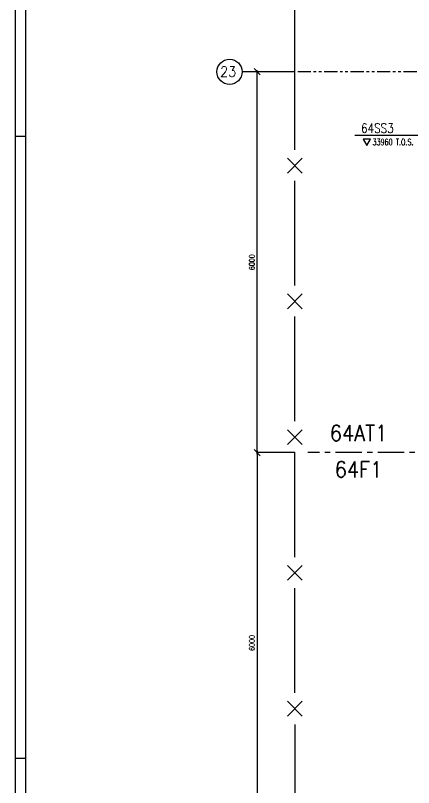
# Model space of a CAD drawing. Extents: x 0 to 39171, y 29931 to 57651.
# Drawn here: x 0 to 6272, y 39272 to 51438 of the extents above; entities that cross this region are included whole.
import ezdxf
from ezdxf.enums import TextEntityAlignment as Align

# ---------------------------------------------------------------- set-up
doc = ezdxf.new("R2010")
doc.units = 0
doc.header["$LTSCALE"] = 333.3
doc.header["$MEASUREMENT"] = 0
doc.header["$PDSIZE"] = 5
for name, pattern in [('CENTER', [2, 1.25, -0.25, 0.25, -0.25]), ('DASHDOT', [1, 0.5, -0.25, 0, -0.25]), ('PHANTOM2', [1.25, 0.625, -0.125, 0.125, -0.125, 0.125, -0.125])]:
    doc.linetypes.add(name, pattern=pattern)
doc.layers.get('DEFPOINTS').update_dxf_attribs({"linetype": 'CONTINUOUS'})
for name, color, linetype in [('100', 1, 'CONTINUOUS'), ('20', 3, 'CONTINUOUS'), ('50', 6, 'CONTINUOUS'), ('70', 7, 'DASHDOT')]:
    doc.layers.add(name, color=color, linetype=linetype)
doc.styles.add('DIM', font='romans.shx', dxfattribs={"height": 40})
doc.styles.add('ROMANS', font='romans', dxfattribs={"width": 0.8})
doc.styles.get("Standard").update_dxf_attribs({"font": 'ROMANS.SHX', "width": 0.8})
doc.dimstyles.get("Standard").update_dxf_attribs({"dimtxt": 0.18, "dimasz": 0.18, "dimexe": 0.18, "dimexo": 0.0625, "dimgap": 0.09, "dimtad": 0, "dimtih": 1, "dimtoh": 1, "dimdec": 1, "dimzin": 0, "dimdsep": 46, "dimtxsty": 'Standard', "dimcen": 0.09, "dimaunit": 1, "dimadec": 0, "dimazin": 0, "dimtfac": 1, "dimtdec": 1, "dimtofl": 0, "dimtmove": 2, "dimatfit": 3, "dimfxl": 0, "dimtolj": 1, "dimarcsym": 0})
doc.dimstyles.new('STANDARD$0', dxfattribs={"dimscale": 20, "dimtxt": 0.18, "dimasz": 2, "dimexe": 1, "dimexo": 1, "dimgap": 1, "dimtad": 1, "dimdec": 0, "dimzin": 0, "dimdsep": 46, "dimtxsty": 'DIM', "dimblk1": 'OBLIQUE', "dimblk2": 'OBLIQUE', "dimsah": 1, "dimcen": 0.09, "dimdle": 1, "dimclrd": 6, "dimclre": 6, "dimclrt": 6, "dimadec": 0, "dimazin": 0, "dimtfac": 1, "dimtdec": 0, "dimtofl": 0, "dimtmove": 2, "dimatfit": 3, "dimldrblk": 'OBLIQUE', "dimfxl": 0, "dimtolj": 1, "dimtzin": 0, "dimarcsym": 0})

# ---------------------------------------------------------------- blocks, each defined once
blk = doc.blocks.new('*D1')
at = {"layer": '50', "color": 0, "lineweight": -2}
for p, q in [((4354, 51938), (4453, 52037)), ((4377, 51987), (11180, 51987)), ((4403, 50554), (4403, 51994)), ((11104, 51938), (11203, 52037)), ((11153, 50554), (11153, 51994))]:
    blk.add_line(p, q, dxfattribs=at)
at = {"layer": 'DEFPOINTS', "color": 0}
for p in [(11153, 51987), (4403, 50550), (11153, 50550)]:
    blk.add_point(p, dxfattribs=at)
at = {"layer": '50', "color": 0, "insert": (7778, 52070), "char_height": 82.5, "attachment_point": 5}
blk.add_mtext('\\A1;6750', dxfattribs=at)
blk = doc.blocks.new('*D12')
at = {"layer": '50', "color": 0, "lineweight": -2}
for p, q in [((3858, 50501), (3759, 50600)), ((4400, 50550), (3802, 50550)), ((3808, 44524), (3808, 50577)), ((3858, 44501), (3759, 44600)), ((4400, 44550), (3802, 44550))]:
    blk.add_line(p, q, dxfattribs=at)
at = {"layer": 'DEFPOINTS', "color": 0}
for p in [(3808, 50550), (4403, 50550), (4403, 44550)]:
    blk.add_point(p, dxfattribs=at)
at = {"layer": '50', "color": 0, "insert": (3726, 47550), "char_height": 82.5, "attachment_point": 5, "rotation": 90}
blk.add_mtext('\\A1;6000', dxfattribs=at)
blk = doc.blocks.new('*D13')
at = {"layer": '50', "color": 0, "lineweight": -2}
for p, q in [((3858, 44501), (3759, 44600)), ((4400, 44550), (3802, 44550)), ((3808, 44577), (3808, 38524)), ((3858, 38501), (3759, 38600)), ((4400, 38550), (3802, 38550))]:
    blk.add_line(p, q, dxfattribs=at)
at = {"layer": 'DEFPOINTS', "color": 0}
for p in [(4403, 44550), (3808, 38550), (4403, 38550)]:
    blk.add_point(p, dxfattribs=at)
at = {"layer": '50', "color": 0, "insert": (3726, 41550), "char_height": 82.5, "attachment_point": 5, "rotation": 90}
blk.add_mtext('\\A1;6000', dxfattribs=at)

msp = doc.modelspace()

# ---------------------------------------------------------------- linework, layer by layer
at = {"layer": '100'}
for p, q in [((165, 49533.07), (0, 49533.07)), ((165, 39732.07), (0, 39732.07))]:
    msp.add_line(p, q, dxfattribs=at)
msp.add_lwpolyline([(0, 29931.07), (0, 57651.07), (39171, 57651.07), (39171, 29931.07)], close=True, dxfattribs=at)
at = {"layer": '20', "linetype": 'Continuous'}
for p, q in [((4403.3, 49321.52), (4403.3, 50550.23)), ((4286.63, 49188.3), (4519.97, 48954.95)), ((4519.97, 49188.3), (4286.63, 48954.95)), ((4403.3, 47182.34), (4403.3, 48832.34)), ((4286.63, 47049.12), (4519.97, 46815.77)), ((4519.97, 47049.12), (4286.63, 46815.77)), ((4403.3, 45043.17), (4403.3, 46693.17)), ((4286.63, 44909.94), (4519.97, 44676.6)), ((4519.97, 44909.94), (4286.63, 44676.6)), ((4403.3, 42903.99), (4403.3, 44553.99)), ((4286.63, 42770.77), (4519.97, 42537.42)), ((4519.97, 42770.77), (4286.63, 42537.42)), ((4403.3, 40764.81), (4403.3, 42414.81)), ((4519.97, 40631.59), (4286.63, 40398.24)), ((4286.63, 40631.59), (4519.97, 40398.24)), ((4403.3, 40265.02), (4403.3, 38550.23))]:
    msp.add_line(p, q, dxfattribs=at)
at = {"layer": '20', "linetype": 'PHANTOM2'}
msp.add_line((23403.3, 50550.23), (4403.3, 50550.23), dxfattribs=at)
at = {"layer": '20'}
msp.add_lwpolyline([(165, 30096.07), (165, 57486.07), (39006, 57486.07), (39006, 30096.07)], close=True, dxfattribs=at)
at = {"layer": '50'}
msp.add_line((4403.3, 50550.23), (3571.38, 50550.23), dxfattribs=at)
at = {"layer": '50', "color": 6, "linetype": 'Continuous', "lineweight": -2}
msp.add_line((6340.08, 49544.63), (5346.56, 49544.63), dxfattribs=at)
at = {"layer": '50'}
msp.add_lwpolyline([(5534.7, 49389.89), (5592.77, 49490.47), (5476.62, 49490.47)], close=True, dxfattribs=at)
msp.add_circle((3373.38, 50550.23), 198, dxfattribs=at)
at = {"layer": '70', "linetype": 'CENTER'}
msp.add_line((14791.42, 44550.23), (4605.78, 44550.23), dxfattribs=at)

# ---------------------------------------------------------------- texts
at = {"layer": '100', "color": 2, "style": 'ROMANS', "width": 0.8}
msp.add_text('64SS3', height=150, dxfattribs=at).set_placement((5445.22, 49586.11))
at = {"layer": '20', "color": 2, "style": 'ROMANS', "width": 0.9}
for s, p in [('64AT1', (5405.47, 44857.49)), ('64F1', (5405.47, 44284.27))]:
    msp.add_text(s, height=250, dxfattribs=at).set_placement(p, align=Align.MIDDLE)
at = {"layer": '50', "color": 3, "style": 'ROMANS', "width": 0.9}
msp.add_text('23', height=165, dxfattribs=at).set_placement((3224.16, 50470.88))
at = {"layer": '50', "style": 'ROMANS', "width": 0.7}
msp.add_text('33960 T.O.S.', height=100, dxfattribs=at).set_placement((5625.45, 49392.5))

# ---------------------------------------------------------------- dimensions: what is measured, and where the dimension line sits
at = {"layer": '50'}
dim = msp.add_linear_dim(base=(11153.3, 51987.35), p1=(4403.3, 50550.23), p2=(11153.3, 50550.23), dimstyle='Standard', override={"dimscale": 33, "dimtxt": 2.5, "dimasz": 0, "dimexe": 0.2, "dimexo": 0.1, "dimgap": 0.1, "dimtih": 0, "dimtoh": 0, "dimdec": 1, "dimzin": 8, "dimtsz": 1.5, "dimcen": 0.1, "dimdle": 0.8, "dimaunit": 1, "dimtfac": 0.1, "dimtdec": 1, "dimtofl": 1, "dimtvp": 1, "dimtzin": 8}, dxfattribs=at)
dim.commit()
dim.dimension.update_dxf_attribs({"geometry": '*D1', "text_midpoint": (7778.3, 52069.85)})
for base, p2, picture, middle in [((3808.29, 50550.23), (4403.3, 50550.23), '*D12', (3725.79, 47550.23)), ((3808.29, 38550.23), (4403.3, 38550.23), '*D13', (3725.79, 41550.23))]:
    dim = msp.add_linear_dim(base=base, p1=(4403.3, 44550.23), p2=p2, angle=90, dimstyle='STANDARD$0', override={"dimscale": 33, "dimtxt": 2.5, "dimasz": 0, "dimexe": 0.2, "dimexo": 0.1, "dimgap": 0.1, "dimtad": 0, "dimdec": 1, "dimzin": 8, "dimtxsty": 'Standard', "dimsah": 0, "dimtsz": 1.5, "dimcen": 0.1, "dimdle": 0.8, "dimclrd": 0, "dimclre": 0, "dimclrt": 0, "dimaunit": 1, "dimtfac": 0.1, "dimtdec": 1, "dimtofl": 1, "dimtvp": 1, "dimtzin": 8}, dxfattribs=at)
    dim.commit()
    dim.dimension.update_dxf_attribs({"geometry": picture, "text_midpoint": middle})

doc.saveas('drawing.dxf')
